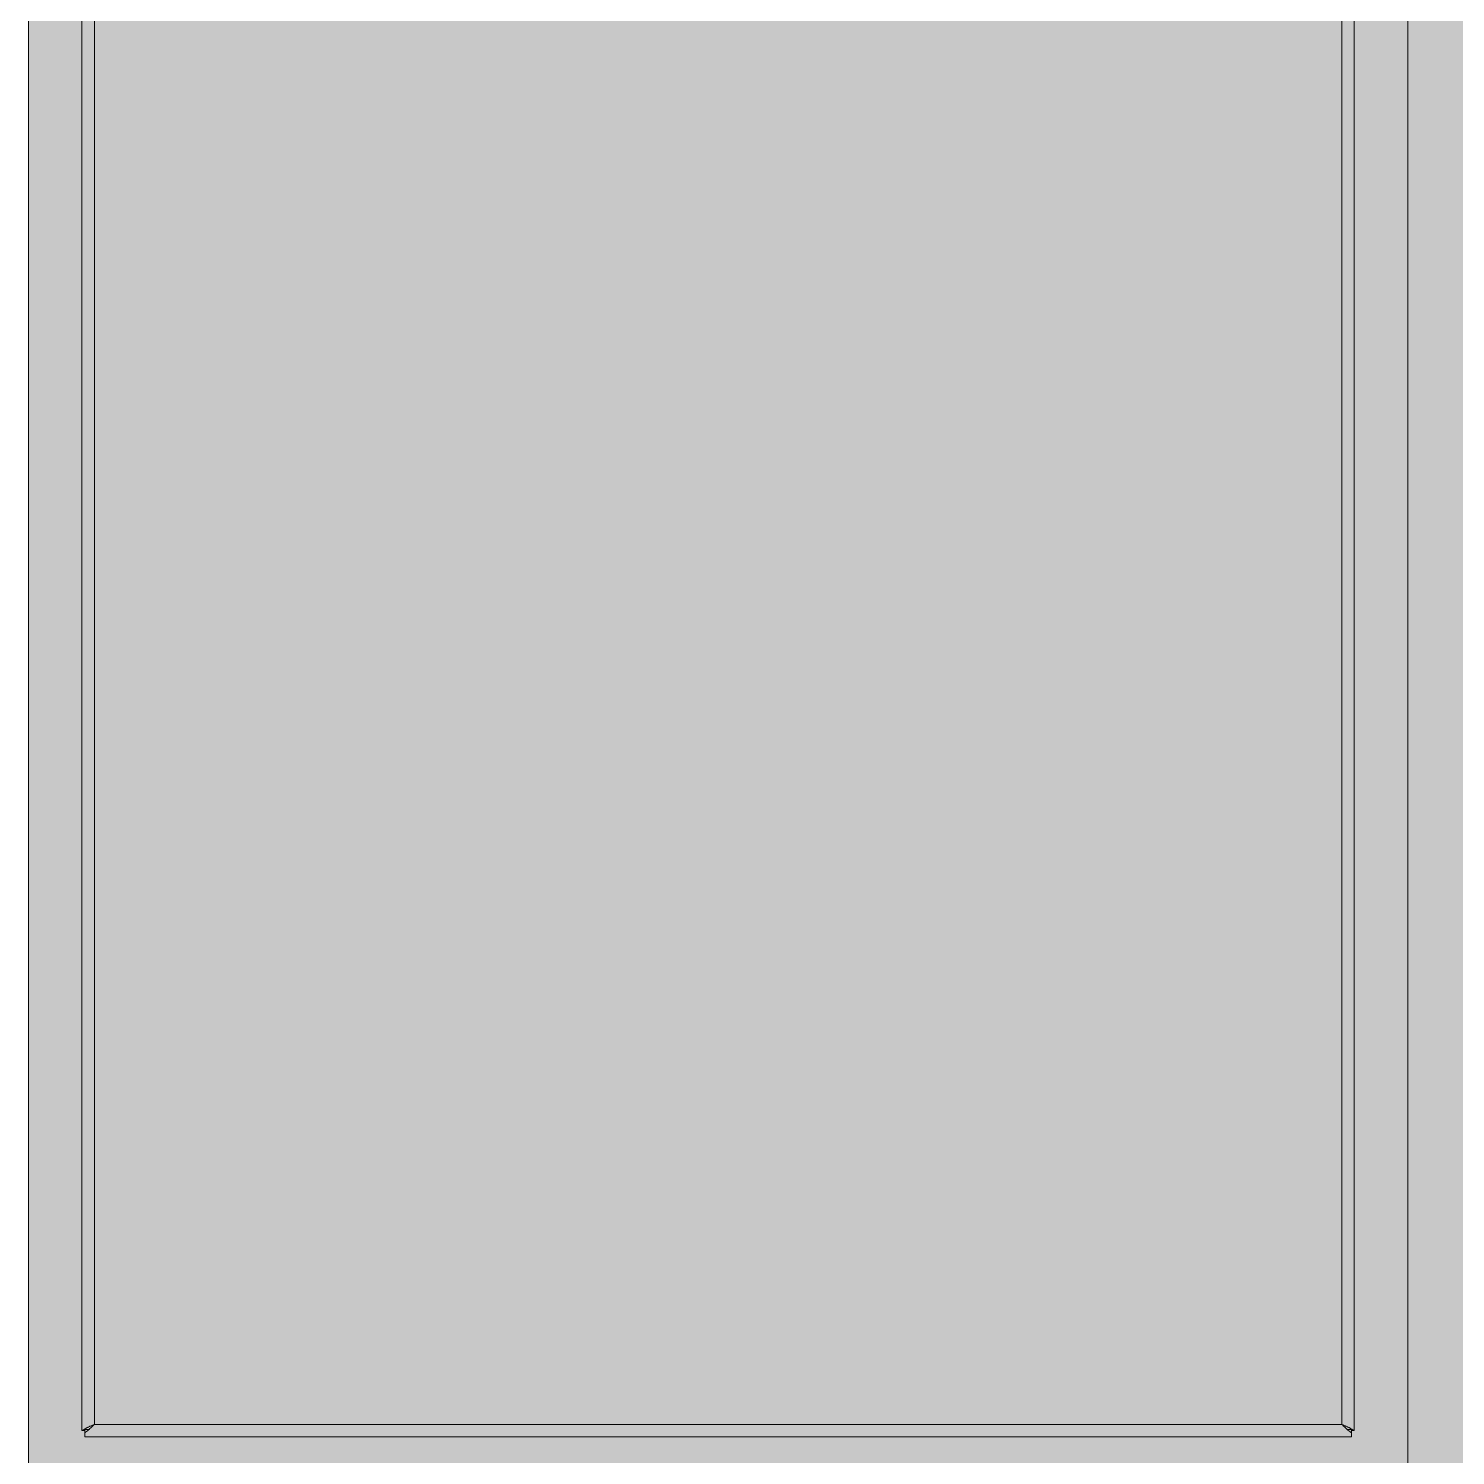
# Model space of a CAD drawing. Header units: millimetres. Extents: x 6914 to 9858, y -2771 to -210.
# Drawn here: x 8621.2 to 9035.1, y -2348.7 to -1934.8 of the extents above; entities that cross this region are included whole.
import ezdxf

# ---------------------------------------------------------------- set-up
doc = ezdxf.new("R2010")
doc.units = ezdxf.units.MM
doc.layers.get('0').update_dxf_attribs({"lineweight": 9})
doc.layers.add('THICK', color=7, linetype='Continuous', lineweight=13)
doc.layers.add('Штриховка шкафов', color=7, linetype='Continuous', lineweight=9)

# ---------------------------------------------------------------- blocks, each defined once
blk = doc.blocks.new('Из_буфера7504')
at = {"layer": 'Штриховка шкафов', "true_color": 0xc5c7c4}
blk.add_hatch(color=9, dxfattribs=at).paths.add_polyline_path([(-300, 2000), (300, 2000), (300, 0), (-300, 0)])
at = {"ltscale": 100}
blk.add_lwpolyline([(-300, 2000), (300, 2000), (300, 0), (-300, 0)], close=True, dxfattribs=at)
blk = doc.blocks.new('NSYSFD204')
at = {"layer": 'THICK'}
for p, q in [((-184.5, -1.8), (-184.5, -1964.2)), ((180.9, -3.6), (180.9, -1962.4)), ((184.5, -1.8), (184.5, -1964.2)), ((-180.9, -1115.96), (-180.9, -1962.4)), ((-184.49, -1964.2), (-184.5, -1964.2)), ((-184.5, -1964.2), (-184.5, -1964.2)), ((-184.5, -1964.2), (-184.5, -1964.2)), ((-184.5, -1964.2), (-184.5, -1964.2)), ((-184.5, -1964.2), (-184.5, -1964.2)), ((-184.5, -1964.2), (-184.5, -1964.2)), ((-184.5, -1964.2), (-184.5, -1964.2)), ((-184.5, -1964.2), (-184.37, -1964.2)), ((-184.47, -1964.19), (-184.49, -1964.2)), ((-184.44, -1964.17), (-184.47, -1964.19)), ((-184.39, -1964.15), (-184.44, -1964.17)), ((-184.34, -1964.12), (-184.39, -1964.15)), ((-184.37, -1964.2), (-184.23, -1964.2)), ((-184.27, -1964.08), (-184.34, -1964.12)), ((-184.19, -1964.05), (-184.27, -1964.08)), ((-184.23, -1964.2), (-184.1, -1964.2)), ((-184.1, -1964), (-184.19, -1964.05)), ((-184, -1963.95), (-184.1, -1964)), ((-184.1, -1964.2), (-183.97, -1964.2)), ((-183.89, -1963.89), (-184, -1963.95)), ((-183.97, -1964.2), (-183.83, -1964.2)), ((-183.89, -1963.89), (-183.78, -1963.82)), ((-183.89, -1963.89), (-182.39, -1963.89)), ((-183.83, -1964.2), (-183.7, -1964.2)), ((-183.78, -1963.82), (-183.67, -1963.74)), ((-183.7, -1963.64), (-183.7, -1964.88)), ((-183.45, -1964.69), (-183.7, -1964.88)), ((-183.7, -1964.88), (-183.7, -1966)), ((-183.67, -1963.74), (-183.54, -1963.66)), ((-183.54, -1963.66), (-183.42, -1963.58)), ((-183.19, -1964.49), (-183.45, -1964.69)), ((-183.42, -1963.58), (-183.28, -1963.5)), ((-183.28, -1963.5), (-183.14, -1963.42)), ((-182.94, -1964.29), (-183.19, -1964.49)), ((-183.14, -1963.42), (-182.99, -1963.34)), ((-182.99, -1963.34), (-182.83, -1963.27)), ((-182.68, -1964.07), (-182.94, -1964.29)), ((-182.83, -1963.27), (-182.67, -1963.19)), ((-182.43, -1963.85), (-182.68, -1964.07)), ((-182.67, -1963.19), (-182.51, -1963.11)), ((-182.51, -1963.11), (-182.34, -1963.03)), ((-182.17, -1963.62), (-182.43, -1963.85)), ((-182.34, -1963.03), (-182.17, -1962.95)), ((-182.17, -1962.95), (-182, -1962.87)), ((-181.92, -1963.38), (-182.17, -1963.62)), ((-182, -1962.87), (-181.82, -1962.79)), ((-181.66, -1963.14), (-181.92, -1963.38)), ((-181.82, -1962.79), (-181.64, -1962.71)), ((-181.41, -1962.89), (-181.66, -1963.14)), ((-181.64, -1962.71), (-181.45, -1962.64)), ((-181.45, -1962.64), (-181.27, -1962.56)), ((-181.15, -1962.65), (-181.41, -1962.89)), ((-181.27, -1962.56), (-181.09, -1962.48)), ((-180.9, -1962.4), (-181.15, -1962.65)), ((-181.09, -1962.48), (-180.9, -1962.4)), ((-180.9, -1962.4), (180.9, -1962.4)), ((180.9, -1962.4), (181.09, -1962.48)), ((180.9, -1962.4), (181.15, -1962.65)), ((181.09, -1962.48), (181.27, -1962.56)), ((181.15, -1962.65), (181.41, -1962.89)), ((181.27, -1962.56), (181.45, -1962.64)), ((181.41, -1962.89), (181.66, -1963.14)), ((181.45, -1962.64), (181.64, -1962.71)), ((181.64, -1962.71), (181.82, -1962.79)), ((181.66, -1963.14), (181.92, -1963.38)), ((181.82, -1962.79), (182, -1962.87)), ((181.92, -1963.38), (182.17, -1963.62)), ((182, -1962.87), (182.17, -1962.95)), ((182.17, -1962.95), (182.34, -1963.03)), ((182.17, -1963.62), (182.43, -1963.85)), ((182.34, -1963.03), (182.51, -1963.11)), ((183.89, -1963.89), (182.39, -1963.89)), ((182.43, -1963.85), (182.68, -1964.07)), ((182.51, -1963.11), (182.67, -1963.19)), ((182.67, -1963.19), (182.83, -1963.27)), ((182.68, -1964.07), (182.94, -1964.29)), ((182.83, -1963.27), (182.99, -1963.34)), ((182.94, -1964.29), (183.19, -1964.49)), ((182.99, -1963.34), (183.14, -1963.42)), ((183.14, -1963.42), (183.28, -1963.5)), ((183.19, -1964.49), (183.45, -1964.69)), ((183.28, -1963.5), (183.42, -1963.58)), ((183.42, -1963.58), (183.54, -1963.66)), ((183.45, -1964.69), (183.7, -1964.88)), ((183.54, -1963.66), (183.67, -1963.74)), ((183.67, -1963.74), (183.78, -1963.82)), ((183.7, -1963.64), (183.7, -1964.88)), ((184.5, -1964.2), (183.7, -1964.2)), ((183.7, -1964.88), (183.7, -1966)), ((183.78, -1963.82), (183.89, -1963.89)), ((183.89, -1963.89), (184, -1963.95)), ((184, -1963.95), (184.1, -1964)), ((184.1, -1964), (184.19, -1964.04)), ((184.19, -1964.04), (184.26, -1964.08)), ((184.26, -1964.08), (184.33, -1964.11)), ((184.33, -1964.11), (184.38, -1964.14)), ((184.38, -1964.14), (184.42, -1964.16)), ((184.42, -1964.16), (184.46, -1964.18)), ((184.46, -1964.18), (184.48, -1964.19)), ((184.48, -1964.19), (184.5, -1964.2)), ((184.5, -1964.2), (184.5, -1964.2)), ((-183.7, -1966), (183.7, -1966))]:
    blk.add_line(p, q, dxfattribs=at)
blk = doc.blocks.new('Из_буфера4442')
at = {"layer": 'Штриховка шкафов', "true_color": 0xc5c7c4}
blk.add_hatch(color=9, dxfattribs=at).paths.add_polyline_path([(-200, 2000), (200, 2000), (200, 0), (-200, 0)])
at = {"ltscale": 20}
blk.add_lwpolyline([(-200, 2000), (200, 2000), (200, 0), (-200, 0)], close=True, dxfattribs=at)
blk.add_blockref('NSYSFD204', (0, 1983), dxfattribs=at)

msp = doc.modelspace()

# ---------------------------------------------------------------- block references
at = {"ltscale": 40}
msp.add_blockref('Из_буфера4442', (8821.23, -2360.26), dxfattribs=at)
msp.add_blockref('Из_буфера7504', (9321.23, -2360.26))

doc.saveas('drawing.dxf')
